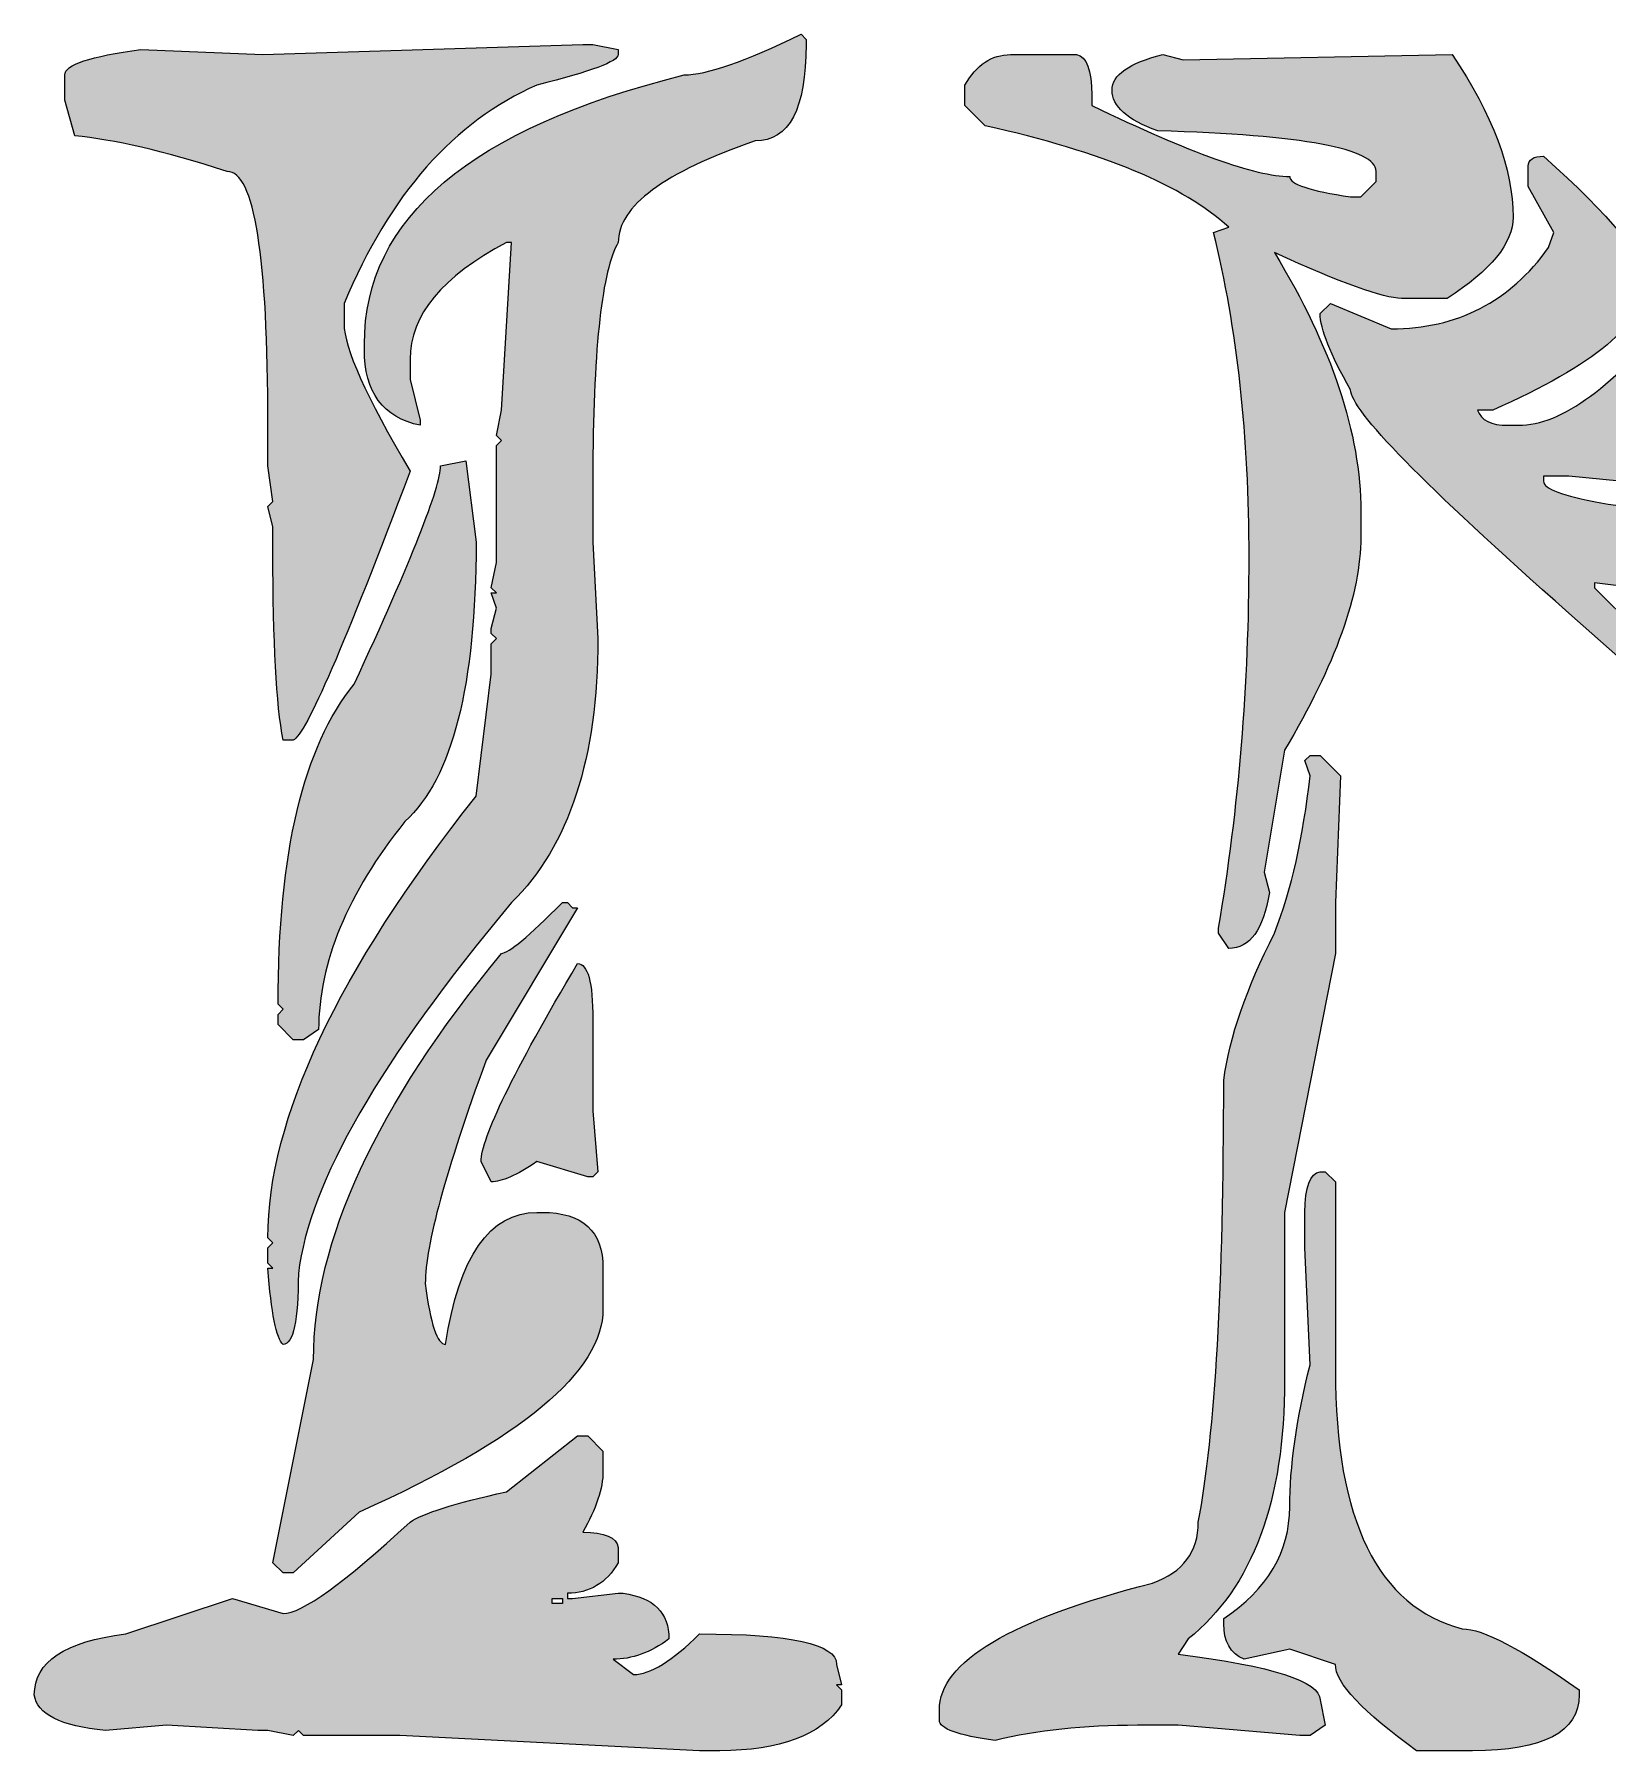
# Model space of a CAD drawing. Header units: inches. Extents: x 20 to 242, y -160 to -20.
# Drawn here: x 86.41 to 95.19, y -30.34 to -20.76 of the extents above; entities that cross this region are included whole.
import ezdxf

# ---------------------------------------------------------------- set-up
doc = ezdxf.new("R2010")
doc.units = ezdxf.units.IN
doc.header["$MEASUREMENT"] = 0
doc.layers.add('Layer 1', color=7, linetype='Continuous')

# ---------------------------------------------------------------- blocks, each defined once
blk = doc.blocks.new('block 3')
at = {"layer": 'Layer 1'}
h = blk.add_hatch(color=7, dxfattribs=at)
h.dxf.hatch_style = 2
edge = h.paths.add_edge_path()
edge.add_spline(control_points=[(88.252, -22.4924), (88.252, -22.4924), (88.252, -22.5206), (88.252, -22.5206), (88.252, -22.7612), (88.3557, -22.903), (88.5635, -22.9454), (88.5635, -22.9454), (88.5635, -22.9171), (88.5635, -22.9171), (88.5635, -22.9171), (88.5068, -22.6904), (88.5068, -22.6904), (88.5068, -22.6904), (88.5068, -22.5773), (88.5068, -22.5773), (88.5068, -22.3318), (88.6861, -22.1148), (89.0449, -21.9258), (89.0449, -21.9258), (89.0732, -21.9258), (89.0732, -21.9258), (89.0732, -21.9258), (89.0167, -22.8605), (89.0167, -22.8605), (89.0167, -22.8605), (88.9883, -23.0021), (88.9883, -23.0021), (88.9883, -23.0021), (89.0167, -23.0303), (89.0167, -23.0303), (89.0167, -23.0303), (88.9883, -23.0587), (88.9883, -23.0587), (88.9883, -23.0587), (88.9883, -23.71), (88.9883, -23.71), (88.9883, -23.71), (88.96, -23.8516), (88.96, -23.8516), (88.96, -23.8516), (88.9883, -23.88), (88.9883, -23.88), (88.9883, -23.88), (88.96, -23.88), (88.96, -23.88), (88.96, -23.88), (88.9883, -23.965), (88.9883, -23.965), (88.9883, -23.965), (88.96, -24.0783), (88.96, -24.0783), (88.96, -24.0783), (88.96, -24.1066), (88.96, -24.1066), (88.96, -24.1066), (88.9883, -24.1348), (88.9883, -24.1348), (88.9883, -24.1348), (88.96, -24.1632), (88.96, -24.1632), (88.96, -24.1632), (88.96, -24.3331), (88.96, -24.3331), (88.96, -24.3331), (88.8751, -25.0128), (88.8751, -25.0128), (88.1008, -25.9946), (87.7139, -26.816), (87.7139, -27.4767), (87.7139, -27.4767), (87.7422, -27.505), (87.7422, -27.505), (87.7422, -27.505), (87.7139, -27.5332), (87.7139, -27.5332), (87.7139, -27.5332), (87.7139, -27.6183), (87.7139, -27.6183), (87.7139, -27.6183), (87.7422, -27.6466), (87.7422, -27.6466), (87.7422, -27.6466), (87.7139, -27.6466), (87.7139, -27.6466), (87.7327, -27.8969), (87.7609, -28.0384), (87.7988, -28.0713), (87.8555, -28.0713), (87.8838, -27.9392), (87.8838, -27.675), (87.9451, -27.1699), (88.3416, -26.4807), (89.0732, -25.6076), (89.3943, -25.2913), (89.5546, -24.8004), (89.5546, -24.1348), (89.5546, -24.1348), (89.5264, -23.5969), (89.5264, -23.5969), (89.5264, -23.5969), (89.5264, -23.1719), (89.5264, -23.1719), (89.531, -22.497), (89.5782, -22.0817), (89.668, -21.9258), (89.668, -21.7231), (89.9229, -21.5341), (90.4326, -21.3594), (90.6214, -21.3594), (90.7158, -21.1801), (90.7158, -20.8213), (90.7158, -20.8213), (90.7158, -20.7931), (90.7158, -20.7931), (90.7158, -20.7931), (90.6875, -20.7648), (90.6875, -20.7648), (90.3759, -20.9159), (90.1589, -20.9913), (90.0361, -20.9913), (88.8467, -21.2886), (88.252, -21.789), (88.252, -22.4924)], knot_values=[0, 0, 0, 0, 1, 1, 1, 2, 2, 2, 3, 3, 3, 4, 4, 4, 5, 5, 5, 6, 6, 6, 7, 7, 7, 8, 8, 8, 9, 9, 9, 10, 10, 10, 11, 11, 11, 12, 12, 12, 13, 13, 13, 14, 14, 14, 15, 15, 15, 16, 16, 16, 17, 17, 17, 18, 18, 18, 19, 19, 19, 20, 20, 20, 21, 21, 21, 22, 22, 22, 23, 23, 23, 24, 24, 24, 25, 25, 25, 26, 26, 26, 27, 27, 27, 28, 28, 28, 29, 29, 29, 30, 30, 30, 31, 31, 31, 32, 32, 32, 33, 33, 33, 34, 34, 34, 35, 35, 35, 36, 36, 36, 37, 37, 37, 38, 38, 38, 39, 39, 39, 40, 40, 40, 41, 41, 41, 41], degree=3, periodic=1)
h = blk.add_hatch(color=7, dxfattribs=at)
h.dxf.hatch_style = 2
edge = h.paths.add_edge_path()
edge.add_spline(control_points=[(87.4874, -21.5294), (87.6383, -21.5294), (87.7139, -22.0014), (87.7139, -22.9454), (87.7139, -22.9454), (87.7139, -23.1719), (87.7139, -23.1719), (87.7139, -23.1719), (87.7422, -23.3702), (87.7422, -23.3702), (87.7422, -23.3702), (87.7139, -23.3986), (87.7139, -23.3986), (87.7139, -23.3986), (87.7422, -23.5118), (87.7422, -23.5118), (87.7422, -23.5118), (87.7422, -23.6534), (87.7422, -23.6534), (87.7422, -24.1538), (87.7609, -24.5031), (87.7988, -24.7014), (87.7988, -24.7014), (87.8555, -24.7014), (87.8555, -24.7014), (87.9263, -24.6683), (88.1433, -24.1679), (88.5068, -23.2003), (88.2613, -22.785), (88.1387, -22.5111), (88.1387, -22.379), (88.1387, -22.379), (88.1387, -22.2657), (88.1387, -22.2657), (88.3936, -21.6569), (88.7523, -21.2509), (89.2149, -21.048), (89.5169, -20.9725), (89.668, -20.9159), (89.668, -20.878), (89.668, -20.878), (89.668, -20.8497), (89.668, -20.8497), (89.668, -20.8497), (89.5264, -20.8213), (89.5264, -20.8213), (89.5264, -20.8213), (89.4697, -20.8213), (89.4697, -20.8213), (89.4697, -20.8213), (87.6855, -20.878), (87.6855, -20.878), (87.6855, -20.878), (87.0059, -20.8497), (87.0059, -20.8497), (86.7228, -20.8875), (86.581, -20.9347), (86.581, -20.9913), (86.581, -20.9913), (86.581, -21.1329), (86.581, -21.1329), (86.581, -21.1329), (86.6377, -21.3312), (86.6377, -21.3312), (86.8501, -21.3501), (87.1332, -21.4161), (87.4874, -21.5294)], knot_values=[0, 0, 0, 0, 1, 1, 1, 2, 2, 2, 3, 3, 3, 4, 4, 4, 5, 5, 5, 6, 6, 6, 7, 7, 7, 8, 8, 8, 9, 9, 9, 10, 10, 10, 11, 11, 11, 12, 12, 12, 13, 13, 13, 14, 14, 14, 15, 15, 15, 16, 16, 16, 17, 17, 17, 18, 18, 18, 19, 19, 19, 20, 20, 20, 21, 21, 21, 22, 22, 22, 22], degree=3, periodic=1)
h = blk.add_hatch(color=7, dxfattribs=at)
h.dxf.hatch_style = 2
edge = h.paths.add_edge_path()
edge.add_spline(control_points=[(93.0735, -21.8409), (93.0735, -21.8409), (92.9885, -21.8693), (92.9885, -21.8693), (93.1206, -22.4026), (93.1868, -23.0069), (93.1868, -23.6818), (93.1868, -24.3897), (93.1301, -25.0789), (93.017, -25.7492), (93.017, -25.7492), (93.017, -25.7774), (93.017, -25.7774), (93.017, -25.7774), (93.0735, -25.8623), (93.0735, -25.8623), (93.1914, -25.8623), (93.2671, -25.7587), (93.3001, -25.5509), (93.3001, -25.5509), (93.2717, -25.4376), (93.2717, -25.4376), (93.2717, -25.4376), (93.3851, -24.7579), (93.3851, -24.7579), (93.6682, -24.2812), (93.8098, -23.8847), (93.8098, -23.5684), (93.8098, -23.5684), (93.8098, -23.4268), (93.8098, -23.4268), (93.8098, -22.9926), (93.6493, -22.5111), (93.3284, -21.9825), (93.7011, -22.1525), (93.9373, -22.2374), (94.0364, -22.2374), (94.0364, -22.2374), (94.2913, -22.2374), (94.2913, -22.2374), (94.5366, -22.0817), (94.6594, -21.9306), (94.6594, -21.7842), (94.6594, -21.5152), (94.5462, -21.2132), (94.3195, -20.878), (94.3195, -20.878), (92.8187, -20.9064), (92.8187, -20.9064), (92.8187, -20.9064), (92.7053, -20.878), (92.7053, -20.878), (92.5165, -20.9252), (92.4222, -20.9913), (92.4222, -21.0762), (92.4222, -21.166), (92.5071, -21.2416), (92.6771, -21.3028), (93.4888, -21.3265), (93.8948, -21.402), (93.8948, -21.5294), (93.8948, -21.5294), (93.8948, -21.5859), (93.8948, -21.5859), (93.8948, -21.5859), (93.8098, -21.671), (93.8098, -21.671), (93.8098, -21.671), (93.7532, -21.671), (93.7532, -21.671), (93.5267, -21.638), (93.4133, -21.6002), (93.4133, -21.5577), (93.2245, -21.5577), (92.8564, -21.4256), (92.3088, -21.1612), (92.3088, -21.1612), (92.3088, -21.1047), (92.3088, -21.1047), (92.3088, -20.9629), (92.2806, -20.8875), (92.2239, -20.878), (92.2239, -20.878), (91.8558, -20.878), (91.8558, -20.878), (91.7519, -20.878), (91.6668, -20.9347), (91.6008, -21.048), (91.6008, -21.048), (91.6008, -21.1612), (91.6008, -21.1612), (91.6008, -21.1612), (91.7142, -21.2745), (91.7142, -21.2745), (92.3701, -21.4209), (92.8233, -21.6097), (93.0735, -21.8409)], knot_values=[0, 0, 0, 0, 1, 1, 1, 2, 2, 2, 3, 3, 3, 4, 4, 4, 5, 5, 5, 6, 6, 6, 7, 7, 7, 8, 8, 8, 9, 9, 9, 10, 10, 10, 11, 11, 11, 12, 12, 12, 13, 13, 13, 14, 14, 14, 15, 15, 15, 16, 16, 16, 17, 17, 17, 18, 18, 18, 19, 19, 19, 20, 20, 20, 21, 21, 21, 22, 22, 22, 23, 23, 23, 24, 24, 24, 25, 25, 25, 26, 26, 26, 27, 27, 27, 28, 28, 28, 29, 29, 29, 30, 30, 30, 31, 31, 31, 32, 32, 32, 32], degree=3, periodic=1)
h = blk.add_hatch(color=7, dxfattribs=at)
h.dxf.hatch_style = 2
edge = h.paths.add_edge_path()
edge.add_spline(control_points=[(95.1126, -23.8516), (95.1126, -23.8516), (95.1126, -23.8234), (95.1126, -23.8234), (95.1126, -23.8234), (95.3391, -23.8516), (95.3391, -23.8516), (96.0707, -24.1727), (96.5616, -24.3331), (96.8117, -24.3331), (96.8117, -24.3331), (96.8401, -24.3331), (96.8401, -24.3331), (97.0572, -24.3331), (97.18, -24.286), (97.2083, -24.1915), (97.2083, -24.1915), (97.2083, -24.0783), (97.2083, -24.0783), (97.2083, -24.0406), (96.9723, -23.8139), (96.5003, -23.3986), (96.5003, -23.3986), (96.4719, -23.3986), (96.4719, -23.3986), (96.4719, -23.3986), (96.1038, -23.4835), (96.1038, -23.4835), (95.2542, -23.4175), (94.8294, -23.3419), (94.8294, -23.257), (94.8294, -23.257), (94.8294, -23.2286), (94.8294, -23.2286), (94.8294, -23.2286), (94.971, -23.2286), (94.971, -23.2286), (94.971, -23.2286), (95.2542, -23.257), (95.2542, -23.257), (95.2542, -23.257), (95.2824, -23.2286), (95.2824, -23.2286), (95.2824, -23.2286), (95.3109, -23.257), (95.3109, -23.257), (95.3109, -23.257), (95.9622, -23.257), (95.9622, -23.257), (96.1699, -23.257), (96.2738, -23.1815), (96.2738, -23.0303), (96.2738, -23.0303), (96.2738, -23.0021), (96.2738, -23.0021), (95.8535, -22.5301), (95.627, -22.2941), (95.5941, -22.2941), (95.5941, -22.2941), (95.5656, -22.2941), (95.5656, -22.2941), (95.2258, -22.7283), (94.9331, -22.9454), (94.6878, -22.9454), (94.6878, -22.9454), (94.6312, -22.9454), (94.6312, -22.9454), (94.5366, -22.9454), (94.4801, -22.9171), (94.4611, -22.8605), (94.4611, -22.8605), (94.5462, -22.8605), (94.5462, -22.8605), (95.1126, -22.6103), (95.3958, -22.3744), (95.3958, -22.1525), (95.3958, -22.1525), (95.3958, -22.1241), (95.3958, -22.1241), (95.3958, -22.0109), (95.207, -21.7842), (94.8294, -21.4444), (94.7727, -21.4444), (94.7443, -21.4633), (94.7443, -21.501), (94.7443, -21.501), (94.7443, -21.6144), (94.7443, -21.6144), (94.7443, -21.6144), (94.8861, -21.8693), (94.8861, -21.8693), (94.8861, -21.8693), (94.8577, -21.9542), (94.8577, -21.9542), (94.6405, -22.2564), (94.348, -22.4073), (93.9797, -22.4073), (93.9797, -22.4073), (93.64, -22.2657), (93.64, -22.2657), (93.64, -22.2657), (93.5833, -22.3223), (93.5833, -22.3223), (93.5833, -22.4073), (93.64, -22.5489), (93.7532, -22.7471), (93.7532, -22.8605), (94.159, -23.2758), (94.971, -23.9932), (94.971, -23.9932), (95.4525, -24.418), (95.4525, -24.418), (95.4525, -24.418), (96.302, -25.3244), (96.302, -25.3244), (96.302, -25.3244), (96.3869, -25.296), (96.3869, -25.296), (96.3869, -25.296), (96.3869, -25.2393), (96.3869, -25.2393), (96.3869, -25.1544), (95.9622, -24.6919), (95.1126, -23.8516)], knot_values=[0, 0, 0, 0, 1, 1, 1, 2, 2, 2, 3, 3, 3, 4, 4, 4, 5, 5, 5, 6, 6, 6, 7, 7, 7, 8, 8, 8, 9, 9, 9, 10, 10, 10, 11, 11, 11, 12, 12, 12, 13, 13, 13, 14, 14, 14, 15, 15, 15, 16, 16, 16, 17, 17, 17, 18, 18, 18, 19, 19, 19, 20, 20, 20, 21, 21, 21, 22, 22, 22, 23, 23, 23, 24, 24, 24, 25, 25, 25, 26, 26, 26, 27, 27, 27, 28, 28, 28, 29, 29, 29, 30, 30, 30, 31, 31, 31, 32, 32, 32, 33, 33, 33, 34, 34, 34, 35, 35, 35, 36, 36, 36, 37, 37, 37, 38, 38, 38, 39, 39, 39, 40, 40, 40, 41, 41, 41, 41], degree=3, periodic=1)
h = blk.add_hatch(color=7, dxfattribs=at)
h.dxf.hatch_style = 2
edge = h.paths.add_edge_path()
edge.add_spline(control_points=[(87.7706, -26.2871), (87.7706, -26.2871), (87.8555, -26.3722), (87.8555, -26.3722), (87.8555, -26.3722), (87.9122, -26.3722), (87.9122, -26.3722), (87.9122, -26.3722), (87.9971, -26.3156), (87.9971, -26.3156), (87.9971, -25.9428), (88.1575, -25.5556), (88.4786, -25.1544), (88.7428, -24.9137), (88.8751, -24.3946), (88.8751, -23.5969), (88.8751, -23.5969), (88.8184, -23.1436), (88.8184, -23.1436), (88.8184, -23.1436), (88.6768, -23.1719), (88.6768, -23.1719), (88.6768, -23.2901), (88.5163, -23.6959), (88.1954, -24.3897), (87.9122, -24.7344), (87.7706, -25.329), (87.7706, -26.174), (87.7706, -26.174), (87.7988, -26.2022), (87.7988, -26.2022), (87.7988, -26.2022), (87.7706, -26.2306), (87.7706, -26.2306), (87.7706, -26.2306), (87.7706, -26.2871), (87.7706, -26.2871)], knot_values=[0, 0, 0, 0, 1, 1, 1, 2, 2, 2, 3, 3, 3, 4, 4, 4, 5, 5, 5, 6, 6, 6, 7, 7, 7, 8, 8, 8, 9, 9, 9, 10, 10, 10, 11, 11, 11, 12, 12, 12, 12], degree=3, periodic=1)
h = blk.add_hatch(color=7, dxfattribs=at)
h.dxf.hatch_style = 2
edge = h.paths.add_edge_path()
edge.add_spline(control_points=[(92.7903, -29.7989), (92.7903, -29.7989), (92.8469, -29.714), (92.8469, -29.714), (93.2056, -29.4261), (93.3851, -28.9447), (93.3851, -28.2696), (93.3851, -28.2696), (93.3851, -27.3351), (93.3851, -27.3351), (93.3851, -27.3351), (93.6682, -25.8908), (93.6682, -25.8908), (93.6682, -25.8908), (93.6682, -25.6076), (93.6682, -25.6076), (93.6682, -25.6076), (93.6965, -24.8994), (93.6965, -24.8994), (93.6965, -24.8994), (93.5833, -24.7863), (93.5833, -24.7863), (93.5833, -24.7863), (93.5267, -24.7863), (93.5267, -24.7863), (93.5267, -24.7863), (93.4982, -24.8145), (93.4982, -24.8145), (93.4982, -24.8145), (93.5267, -24.8994), (93.5267, -24.8994), (93.4888, -25.2441), (93.4228, -25.5368), (93.3284, -25.7774), (93.1727, -26.0844), (93.0781, -26.3579), (93.0452, -26.5987), (93.0452, -27.7458), (92.998, -28.5669), (92.9036, -29.0627), (92.9036, -29.2279), (92.8187, -29.3412), (92.6487, -29.4024), (91.8558, -29.6054), (91.4592, -29.8414), (91.4592, -30.1105), (91.4592, -30.1105), (91.4592, -30.1672), (91.4592, -30.1672), (91.4592, -30.2144), (91.5629, -30.2521), (91.7709, -30.2803), (92.002, -30.2237), (92.2664, -30.1954), (92.5637, -30.1954), (92.5637, -30.1954), (92.7903, -30.1954), (92.7903, -30.1954), (92.7903, -30.1954), (93.47, -30.2521), (93.47, -30.2521), (93.47, -30.2521), (93.5267, -30.2521), (93.5267, -30.2521), (93.5267, -30.2521), (93.6116, -30.1954), (93.6116, -30.1954), (93.6116, -30.1954), (93.5833, -30.0538), (93.5833, -30.0538), (93.5833, -29.95), (93.3189, -29.865), (92.7903, -29.7989)], knot_values=[0, 0, 0, 0, 1, 1, 1, 2, 2, 2, 3, 3, 3, 4, 4, 4, 5, 5, 5, 6, 6, 6, 7, 7, 7, 8, 8, 8, 9, 9, 9, 10, 10, 10, 11, 11, 11, 12, 12, 12, 13, 13, 13, 14, 14, 14, 15, 15, 15, 16, 16, 16, 17, 17, 17, 18, 18, 18, 19, 19, 19, 20, 20, 20, 21, 21, 21, 22, 22, 22, 23, 23, 23, 24, 24, 24, 24], degree=3, periodic=1)
h = blk.add_hatch(color=7, dxfattribs=at)
h.dxf.hatch_style = 2
edge = h.paths.add_edge_path()
edge.add_spline(control_points=[(89.3848, -25.6076), (89.3848, -25.6076), (89.3565, -25.6076), (89.3565, -25.6076), (89.1676, -25.7964), (89.0544, -25.8908), (89.0167, -25.8908), (88.318, -26.7403), (87.9688, -27.4955), (87.9688, -28.1563), (87.9688, -28.1563), (87.7422, -29.2892), (87.7422, -29.2892), (87.7422, -29.2892), (87.7988, -29.3459), (87.7988, -29.3459), (87.7988, -29.3459), (87.8555, -29.3459), (87.8555, -29.3459), (87.8555, -29.3459), (88.2236, -29.006), (88.2236, -29.006), (89.1298, -28.6), (89.583, -28.2226), (89.583, -27.8731), (89.583, -27.8731), (89.583, -27.6466), (89.583, -27.6466), (89.583, -27.439), (89.4697, -27.3351), (89.2432, -27.3351), (89.2432, -27.3351), (89.2149, -27.3351), (89.2149, -27.3351), (88.9505, -27.3351), (88.7805, -27.5806), (88.7051, -28.0713), (88.6579, -28.0713), (88.6201, -27.9582), (88.5919, -27.7315), (88.5919, -27.5191), (88.7051, -27.1038), (88.9316, -26.4854), (88.9316, -26.4854), (89.4415, -25.6358), (89.4415, -25.6358), (89.4415, -25.6358), (89.413, -25.6358), (89.413, -25.6358), (89.413, -25.6358), (89.3848, -25.6076), (89.3848, -25.6076)], knot_values=[0, 0, 0, 0, 1, 1, 1, 2, 2, 2, 3, 3, 3, 4, 4, 4, 5, 5, 5, 6, 6, 6, 7, 7, 7, 8, 8, 8, 9, 9, 9, 10, 10, 10, 11, 11, 11, 12, 12, 12, 13, 13, 13, 14, 14, 14, 15, 15, 15, 16, 16, 16, 17, 17, 17, 17], degree=3, periodic=1)
h = blk.add_hatch(color=7, dxfattribs=at)
h.dxf.hatch_style = 2
edge = h.paths.add_edge_path()
edge.add_spline(control_points=[(89.4415, -25.9474), (89.0826, -26.5515), (88.9033, -26.9198), (88.9033, -27.0519), (88.9033, -27.0519), (88.96, -27.1651), (88.96, -27.1651), (89.0167, -27.1651), (89.1016, -27.1274), (89.2149, -27.0519), (89.2149, -27.0519), (89.4981, -27.1369), (89.4981, -27.1369), (89.4981, -27.1369), (89.5264, -27.1369), (89.5264, -27.1369), (89.5264, -27.1369), (89.5546, -27.1084), (89.5546, -27.1084), (89.5546, -27.1084), (89.5264, -26.7686), (89.5264, -26.7686), (89.5264, -26.7686), (89.5264, -26.2589), (89.5264, -26.2589), (89.5264, -26.0513), (89.4981, -25.9474), (89.4415, -25.9474)], knot_values=[0, 0, 0, 0, 1, 1, 1, 2, 2, 2, 3, 3, 3, 4, 4, 4, 5, 5, 5, 6, 6, 6, 7, 7, 7, 8, 8, 8, 9, 9, 9, 9], degree=3, periodic=1)
h = blk.add_hatch(color=7, dxfattribs=at)
h.dxf.hatch_style = 2
edge = h.paths.add_edge_path()
edge.add_spline(control_points=[(93.6682, -28.2129), (93.6682, -28.2129), (93.6682, -27.1651), (93.6682, -27.1651), (93.6682, -27.1651), (93.6116, -27.1084), (93.6116, -27.1084), (93.6116, -27.1084), (93.5833, -27.1084), (93.5833, -27.1084), (93.5267, -27.1181), (93.4982, -27.1935), (93.4982, -27.3351), (93.4982, -27.3351), (93.4982, -27.5332), (93.4982, -27.5332), (93.4982, -27.5332), (93.5267, -28.1847), (93.5267, -28.1847), (93.451, -28.4915), (93.4133, -28.7559), (93.4133, -28.9776), (93.4133, -29.2279), (93.2905, -29.4356), (93.0452, -29.6006), (93.0452, -29.6006), (93.0452, -29.629), (93.0452, -29.629), (93.0452, -29.7281), (93.0829, -29.7942), (93.1585, -29.8273), (93.1585, -29.8273), (93.4133, -29.7706), (93.4133, -29.7706), (93.4133, -29.7706), (93.6682, -29.8556), (93.6682, -29.8556), (93.6682, -29.9594), (93.8193, -30.12), (94.1213, -30.337), (94.1213, -30.337), (94.4329, -30.337), (94.4329, -30.337), (94.8294, -30.337), (95.0277, -30.2333), (95.0277, -30.0254), (95.0277, -30.0254), (95.0277, -29.9972), (95.0277, -29.9972), (94.7066, -29.7706), (94.4896, -29.6573), (94.3762, -29.6573), (93.9042, -29.5347), (93.6682, -29.0532), (93.6682, -28.2129)], knot_values=[0, 0, 0, 0, 1, 1, 1, 2, 2, 2, 3, 3, 3, 4, 4, 4, 5, 5, 5, 6, 6, 6, 7, 7, 7, 8, 8, 8, 9, 9, 9, 10, 10, 10, 11, 11, 11, 12, 12, 12, 13, 13, 13, 14, 14, 14, 15, 15, 15, 16, 16, 16, 17, 17, 17, 18, 18, 18, 18], degree=3, periodic=1)
h = blk.add_hatch(color=7, dxfattribs=at)
h.dxf.hatch_style = 2
edge = h.paths.add_edge_path()
edge.add_spline(control_points=[(90.8858, -29.8556), (90.8858, -29.7422), (90.6309, -29.6857), (90.1212, -29.6857), (89.9699, -29.8368), (89.8473, -29.9122), (89.7529, -29.9122), (89.7529, -29.9122), (89.6397, -29.8273), (89.6397, -29.8273), (89.7434, -29.8273), (89.8473, -29.7896), (89.9512, -29.714), (89.9512, -29.5677), (89.8662, -29.4828), (89.6962, -29.459), (89.6962, -29.459), (89.668, -29.459), (89.668, -29.459), (89.668, -29.459), (89.413, -29.4875), (89.413, -29.4875), (89.413, -29.4875), (89.3848, -29.4875), (89.3848, -29.4875), (89.3848, -29.4875), (89.3848, -29.459), (89.3848, -29.459), (89.5074, -29.459), (89.6018, -29.4024), (89.668, -29.2892), (89.668, -29.2892), (89.668, -29.2043), (89.668, -29.2043), (89.6585, -29.1476), (89.5924, -29.1192), (89.4697, -29.1192), (89.5452, -28.9872), (89.583, -28.8739), (89.583, -28.7793), (89.583, -28.7793), (89.583, -28.6661), (89.583, -28.6661), (89.583, -28.6661), (89.4981, -28.5812), (89.4981, -28.5812), (89.4981, -28.5812), (89.4415, -28.5812), (89.4415, -28.5812), (89.4415, -28.5812), (89.0449, -28.8927), (89.0449, -28.8927), (88.7523, -28.9588), (88.5729, -29.0155), (88.5068, -29.0627), (88.1387, -29.4024), (87.9025, -29.5724), (87.7988, -29.5724), (87.7988, -29.5724), (87.5156, -29.4875), (87.5156, -29.4875), (87.5156, -29.4875), (86.9208, -29.6857), (86.9208, -29.6857), (86.581, -29.7281), (86.4111, -29.8414), (86.4111, -30.0254), (86.4253, -30.1341), (86.5574, -30.2002), (86.8077, -30.2237), (86.8077, -30.2237), (87.1475, -30.1954), (87.1475, -30.1954), (87.1475, -30.1954), (87.6572, -30.2237), (87.6572, -30.2237), (87.6572, -30.2237), (87.7139, -30.2237), (87.7139, -30.2237), (87.7139, -30.2237), (87.8555, -30.2521), (87.8555, -30.2521), (87.8555, -30.2521), (87.8838, -30.2237), (87.8838, -30.2237), (87.8838, -30.2237), (87.9122, -30.2521), (87.9122, -30.2521), (87.9122, -30.2521), (88.4501, -30.2521), (88.4501, -30.2521), (88.4501, -30.2521), (90.1212, -30.337), (90.1212, -30.337), (90.1212, -30.337), (90.2343, -30.337), (90.2343, -30.337), (90.5696, -30.337), (90.7961, -30.2521), (90.9141, -30.0821), (90.9141, -30.0821), (90.9141, -29.9972), (90.9141, -29.9972), (90.9141, -29.9972), (90.8858, -29.9689), (90.8858, -29.9689), (90.8858, -29.9689), (90.9141, -29.9689), (90.9141, -29.9689), (90.9141, -29.9689), (90.8858, -29.8556), (90.8858, -29.8556)], knot_values=[0, 0, 0, 0, 1, 1, 1, 2, 2, 2, 3, 3, 3, 4, 4, 4, 5, 5, 5, 6, 6, 6, 7, 7, 7, 8, 8, 8, 9, 9, 9, 10, 10, 10, 11, 11, 11, 12, 12, 12, 13, 13, 13, 14, 14, 14, 15, 15, 15, 16, 16, 16, 17, 17, 17, 18, 18, 18, 19, 19, 19, 20, 20, 20, 21, 21, 21, 22, 22, 22, 23, 23, 23, 24, 24, 24, 25, 25, 25, 26, 26, 26, 27, 27, 27, 28, 28, 28, 29, 29, 29, 30, 30, 30, 31, 31, 31, 32, 32, 32, 33, 33, 33, 34, 34, 34, 35, 35, 35, 36, 36, 36, 37, 37, 37, 37], degree=3, periodic=1)
h.paths.add_polyline_path([(89.3565, -29.5157), (89.2999, -29.5157), (89.2999, -29.4875), (89.3565, -29.4875)])
at = {"layer": 'Layer 1', "lineweight": 0}
blk.add_lwpolyline([(89.3565, -29.5157), (89.2999, -29.5157), (89.2999, -29.4875), (89.3565, -29.4875), (89.3565, -29.5157)], dxfattribs=at)
for points, knots in [([(88.252, -22.4924), (88.252, -22.4924), (88.252, -22.5206), (88.252, -22.5206), (88.252, -22.7612), (88.3557, -22.903), (88.5635, -22.9454), (88.5635, -22.9454), (88.5635, -22.9171), (88.5635, -22.9171), (88.5635, -22.9171), (88.5068, -22.6904), (88.5068, -22.6904), (88.5068, -22.6904), (88.5068, -22.5773), (88.5068, -22.5773), (88.5068, -22.3318), (88.6861, -22.1148), (89.0449, -21.9258), (89.0449, -21.9258), (89.0732, -21.9258), (89.0732, -21.9258), (89.0732, -21.9258), (89.0167, -22.8605), (89.0167, -22.8605), (89.0167, -22.8605), (88.9883, -23.0021), (88.9883, -23.0021), (88.9883, -23.0021), (89.0167, -23.0303), (89.0167, -23.0303), (89.0167, -23.0303), (88.9883, -23.0587), (88.9883, -23.0587), (88.9883, -23.0587), (88.9883, -23.71), (88.9883, -23.71), (88.9883, -23.71), (88.96, -23.8516), (88.96, -23.8516), (88.96, -23.8516), (88.9883, -23.88), (88.9883, -23.88), (88.9883, -23.88), (88.96, -23.88), (88.96, -23.88), (88.96, -23.88), (88.9883, -23.965), (88.9883, -23.965), (88.9883, -23.965), (88.96, -24.0783), (88.96, -24.0783), (88.96, -24.0783), (88.96, -24.1066), (88.96, -24.1066), (88.96, -24.1066), (88.9883, -24.1348), (88.9883, -24.1348), (88.9883, -24.1348), (88.96, -24.1632), (88.96, -24.1632), (88.96, -24.1632), (88.96, -24.3331), (88.96, -24.3331), (88.96, -24.3331), (88.8751, -25.0128), (88.8751, -25.0128), (88.1008, -25.9946), (87.7139, -26.816), (87.7139, -27.4767), (87.7139, -27.4767), (87.7422, -27.505), (87.7422, -27.505), (87.7422, -27.505), (87.7139, -27.5332), (87.7139, -27.5332), (87.7139, -27.5332), (87.7139, -27.6183), (87.7139, -27.6183), (87.7139, -27.6183), (87.7422, -27.6466), (87.7422, -27.6466), (87.7422, -27.6466), (87.7139, -27.6466), (87.7139, -27.6466), (87.7327, -27.8969), (87.7609, -28.0384), (87.7988, -28.0713), (87.8555, -28.0713), (87.8838, -27.9392), (87.8838, -27.675), (87.9451, -27.1699), (88.3416, -26.4807), (89.0732, -25.6076), (89.3943, -25.2913), (89.5546, -24.8004), (89.5546, -24.1348), (89.5546, -24.1348), (89.5264, -23.5969), (89.5264, -23.5969), (89.5264, -23.5969), (89.5264, -23.1719), (89.5264, -23.1719), (89.531, -22.497), (89.5782, -22.0817), (89.668, -21.9258), (89.668, -21.7231), (89.9229, -21.5341), (90.4326, -21.3594), (90.6214, -21.3594), (90.7158, -21.1801), (90.7158, -20.8213), (90.7158, -20.8213), (90.7158, -20.7931), (90.7158, -20.7931), (90.7158, -20.7931), (90.6875, -20.7648), (90.6875, -20.7648), (90.3759, -20.9159), (90.1589, -20.9913), (90.0361, -20.9913), (88.8467, -21.2886), (88.252, -21.789), (88.252, -22.4924)], [0, 0, 0, 0, 1, 1, 1, 2, 2, 2, 3, 3, 3, 4, 4, 4, 5, 5, 5, 6, 6, 6, 7, 7, 7, 8, 8, 8, 9, 9, 9, 10, 10, 10, 11, 11, 11, 12, 12, 12, 13, 13, 13, 14, 14, 14, 15, 15, 15, 16, 16, 16, 17, 17, 17, 18, 18, 18, 19, 19, 19, 20, 20, 20, 21, 21, 21, 22, 22, 22, 23, 23, 23, 24, 24, 24, 25, 25, 25, 26, 26, 26, 27, 27, 27, 28, 28, 28, 29, 29, 29, 30, 30, 30, 31, 31, 31, 32, 32, 32, 33, 33, 33, 34, 34, 34, 35, 35, 35, 36, 36, 36, 37, 37, 37, 38, 38, 38, 39, 39, 39, 40, 40, 40, 41, 41, 41, 41]), ([(87.4874, -21.5294), (87.6383, -21.5294), (87.7139, -22.0014), (87.7139, -22.9454), (87.7139, -22.9454), (87.7139, -23.1719), (87.7139, -23.1719), (87.7139, -23.1719), (87.7422, -23.3702), (87.7422, -23.3702), (87.7422, -23.3702), (87.7139, -23.3986), (87.7139, -23.3986), (87.7139, -23.3986), (87.7422, -23.5118), (87.7422, -23.5118), (87.7422, -23.5118), (87.7422, -23.6534), (87.7422, -23.6534), (87.7422, -24.1538), (87.7609, -24.5031), (87.7988, -24.7014), (87.7988, -24.7014), (87.8555, -24.7014), (87.8555, -24.7014), (87.9263, -24.6683), (88.1433, -24.1679), (88.5068, -23.2003), (88.2613, -22.785), (88.1387, -22.5111), (88.1387, -22.379), (88.1387, -22.379), (88.1387, -22.2657), (88.1387, -22.2657), (88.3936, -21.6569), (88.7523, -21.2509), (89.2149, -21.048), (89.5169, -20.9725), (89.668, -20.9159), (89.668, -20.878), (89.668, -20.878), (89.668, -20.8497), (89.668, -20.8497), (89.668, -20.8497), (89.5264, -20.8213), (89.5264, -20.8213), (89.5264, -20.8213), (89.4697, -20.8213), (89.4697, -20.8213), (89.4697, -20.8213), (87.6855, -20.878), (87.6855, -20.878), (87.6855, -20.878), (87.0059, -20.8497), (87.0059, -20.8497), (86.7228, -20.8875), (86.581, -20.9347), (86.581, -20.9913), (86.581, -20.9913), (86.581, -21.1329), (86.581, -21.1329), (86.581, -21.1329), (86.6377, -21.3312), (86.6377, -21.3312), (86.8501, -21.3501), (87.1332, -21.4161), (87.4874, -21.5294)], [0, 0, 0, 0, 1, 1, 1, 2, 2, 2, 3, 3, 3, 4, 4, 4, 5, 5, 5, 6, 6, 6, 7, 7, 7, 8, 8, 8, 9, 9, 9, 10, 10, 10, 11, 11, 11, 12, 12, 12, 13, 13, 13, 14, 14, 14, 15, 15, 15, 16, 16, 16, 17, 17, 17, 18, 18, 18, 19, 19, 19, 20, 20, 20, 21, 21, 21, 22, 22, 22, 22]), ([(93.0735, -21.8409), (93.0735, -21.8409), (92.9885, -21.8693), (92.9885, -21.8693), (93.1206, -22.4026), (93.1868, -23.0069), (93.1868, -23.6818), (93.1868, -24.3897), (93.1301, -25.0789), (93.017, -25.7492), (93.017, -25.7492), (93.017, -25.7774), (93.017, -25.7774), (93.017, -25.7774), (93.0735, -25.8623), (93.0735, -25.8623), (93.1914, -25.8623), (93.2671, -25.7587), (93.3001, -25.5509), (93.3001, -25.5509), (93.2717, -25.4376), (93.2717, -25.4376), (93.2717, -25.4376), (93.3851, -24.7579), (93.3851, -24.7579), (93.6682, -24.2812), (93.8098, -23.8847), (93.8098, -23.5684), (93.8098, -23.5684), (93.8098, -23.4268), (93.8098, -23.4268), (93.8098, -22.9926), (93.6493, -22.5111), (93.3284, -21.9825), (93.7011, -22.1525), (93.9373, -22.2374), (94.0364, -22.2374), (94.0364, -22.2374), (94.2913, -22.2374), (94.2913, -22.2374), (94.5366, -22.0817), (94.6594, -21.9306), (94.6594, -21.7842), (94.6594, -21.5152), (94.5462, -21.2132), (94.3195, -20.878), (94.3195, -20.878), (92.8187, -20.9064), (92.8187, -20.9064), (92.8187, -20.9064), (92.7053, -20.878), (92.7053, -20.878), (92.5165, -20.9252), (92.4222, -20.9913), (92.4222, -21.0762), (92.4222, -21.166), (92.5071, -21.2416), (92.6771, -21.3028), (93.4888, -21.3265), (93.8948, -21.402), (93.8948, -21.5294), (93.8948, -21.5294), (93.8948, -21.5859), (93.8948, -21.5859), (93.8948, -21.5859), (93.8098, -21.671), (93.8098, -21.671), (93.8098, -21.671), (93.7532, -21.671), (93.7532, -21.671), (93.5267, -21.638), (93.4133, -21.6002), (93.4133, -21.5577), (93.2245, -21.5577), (92.8564, -21.4256), (92.3088, -21.1612), (92.3088, -21.1612), (92.3088, -21.1047), (92.3088, -21.1047), (92.3088, -20.9629), (92.2806, -20.8875), (92.2239, -20.878), (92.2239, -20.878), (91.8558, -20.878), (91.8558, -20.878), (91.7519, -20.878), (91.6668, -20.9347), (91.6008, -21.048), (91.6008, -21.048), (91.6008, -21.1612), (91.6008, -21.1612), (91.6008, -21.1612), (91.7142, -21.2745), (91.7142, -21.2745), (92.3701, -21.4209), (92.8233, -21.6097), (93.0735, -21.8409)], [0, 0, 0, 0, 1, 1, 1, 2, 2, 2, 3, 3, 3, 4, 4, 4, 5, 5, 5, 6, 6, 6, 7, 7, 7, 8, 8, 8, 9, 9, 9, 10, 10, 10, 11, 11, 11, 12, 12, 12, 13, 13, 13, 14, 14, 14, 15, 15, 15, 16, 16, 16, 17, 17, 17, 18, 18, 18, 19, 19, 19, 20, 20, 20, 21, 21, 21, 22, 22, 22, 23, 23, 23, 24, 24, 24, 25, 25, 25, 26, 26, 26, 27, 27, 27, 28, 28, 28, 29, 29, 29, 30, 30, 30, 31, 31, 31, 32, 32, 32, 32]), ([(95.1126, -23.8516), (95.1126, -23.8516), (95.1126, -23.8234), (95.1126, -23.8234), (95.1126, -23.8234), (95.3391, -23.8516), (95.3391, -23.8516), (96.0707, -24.1727), (96.5616, -24.3331), (96.8117, -24.3331), (96.8117, -24.3331), (96.8401, -24.3331), (96.8401, -24.3331), (97.0572, -24.3331), (97.18, -24.286), (97.2083, -24.1915), (97.2083, -24.1915), (97.2083, -24.0783), (97.2083, -24.0783), (97.2083, -24.0406), (96.9723, -23.8139), (96.5003, -23.3986), (96.5003, -23.3986), (96.4719, -23.3986), (96.4719, -23.3986), (96.4719, -23.3986), (96.1038, -23.4835), (96.1038, -23.4835), (95.2542, -23.4175), (94.8294, -23.3419), (94.8294, -23.257), (94.8294, -23.257), (94.8294, -23.2286), (94.8294, -23.2286), (94.8294, -23.2286), (94.971, -23.2286), (94.971, -23.2286), (94.971, -23.2286), (95.2542, -23.257), (95.2542, -23.257), (95.2542, -23.257), (95.2824, -23.2286), (95.2824, -23.2286), (95.2824, -23.2286), (95.3109, -23.257), (95.3109, -23.257), (95.3109, -23.257), (95.9622, -23.257), (95.9622, -23.257), (96.1699, -23.257), (96.2738, -23.1815), (96.2738, -23.0303), (96.2738, -23.0303), (96.2738, -23.0021), (96.2738, -23.0021), (95.8535, -22.5301), (95.627, -22.2941), (95.5941, -22.2941), (95.5941, -22.2941), (95.5656, -22.2941), (95.5656, -22.2941), (95.2258, -22.7283), (94.9331, -22.9454), (94.6878, -22.9454), (94.6878, -22.9454), (94.6312, -22.9454), (94.6312, -22.9454), (94.5366, -22.9454), (94.4801, -22.9171), (94.4611, -22.8605), (94.4611, -22.8605), (94.5462, -22.8605), (94.5462, -22.8605), (95.1126, -22.6103), (95.3958, -22.3744), (95.3958, -22.1525), (95.3958, -22.1525), (95.3958, -22.1241), (95.3958, -22.1241), (95.3958, -22.0109), (95.207, -21.7842), (94.8294, -21.4444), (94.7727, -21.4444), (94.7443, -21.4633), (94.7443, -21.501), (94.7443, -21.501), (94.7443, -21.6144), (94.7443, -21.6144), (94.7443, -21.6144), (94.8861, -21.8693), (94.8861, -21.8693), (94.8861, -21.8693), (94.8577, -21.9542), (94.8577, -21.9542), (94.6405, -22.2564), (94.348, -22.4073), (93.9797, -22.4073), (93.9797, -22.4073), (93.64, -22.2657), (93.64, -22.2657), (93.64, -22.2657), (93.5833, -22.3223), (93.5833, -22.3223), (93.5833, -22.4073), (93.64, -22.5489), (93.7532, -22.7471), (93.7532, -22.8605), (94.159, -23.2758), (94.971, -23.9932), (94.971, -23.9932), (95.4525, -24.418), (95.4525, -24.418), (95.4525, -24.418), (96.302, -25.3244), (96.302, -25.3244), (96.302, -25.3244), (96.3869, -25.296), (96.3869, -25.296), (96.3869, -25.296), (96.3869, -25.2393), (96.3869, -25.2393), (96.3869, -25.1544), (95.9622, -24.6919), (95.1126, -23.8516)], [0, 0, 0, 0, 1, 1, 1, 2, 2, 2, 3, 3, 3, 4, 4, 4, 5, 5, 5, 6, 6, 6, 7, 7, 7, 8, 8, 8, 9, 9, 9, 10, 10, 10, 11, 11, 11, 12, 12, 12, 13, 13, 13, 14, 14, 14, 15, 15, 15, 16, 16, 16, 17, 17, 17, 18, 18, 18, 19, 19, 19, 20, 20, 20, 21, 21, 21, 22, 22, 22, 23, 23, 23, 24, 24, 24, 25, 25, 25, 26, 26, 26, 27, 27, 27, 28, 28, 28, 29, 29, 29, 30, 30, 30, 31, 31, 31, 32, 32, 32, 33, 33, 33, 34, 34, 34, 35, 35, 35, 36, 36, 36, 37, 37, 37, 38, 38, 38, 39, 39, 39, 40, 40, 40, 41, 41, 41, 41]), ([(87.7706, -26.2871), (87.7706, -26.2871), (87.8555, -26.3722), (87.8555, -26.3722), (87.8555, -26.3722), (87.9122, -26.3722), (87.9122, -26.3722), (87.9122, -26.3722), (87.9971, -26.3156), (87.9971, -26.3156), (87.9971, -25.9428), (88.1575, -25.5556), (88.4786, -25.1544), (88.7428, -24.9137), (88.8751, -24.3946), (88.8751, -23.5969), (88.8751, -23.5969), (88.8184, -23.1436), (88.8184, -23.1436), (88.8184, -23.1436), (88.6768, -23.1719), (88.6768, -23.1719), (88.6768, -23.2901), (88.5163, -23.6959), (88.1954, -24.3897), (87.9122, -24.7344), (87.7706, -25.329), (87.7706, -26.174), (87.7706, -26.174), (87.7988, -26.2022), (87.7988, -26.2022), (87.7988, -26.2022), (87.7706, -26.2306), (87.7706, -26.2306), (87.7706, -26.2306), (87.7706, -26.2871), (87.7706, -26.2871)], [0, 0, 0, 0, 1, 1, 1, 2, 2, 2, 3, 3, 3, 4, 4, 4, 5, 5, 5, 6, 6, 6, 7, 7, 7, 8, 8, 8, 9, 9, 9, 10, 10, 10, 11, 11, 11, 12, 12, 12, 12]), ([(92.7903, -29.7989), (92.7903, -29.7989), (92.8469, -29.714), (92.8469, -29.714), (93.2056, -29.4261), (93.3851, -28.9447), (93.3851, -28.2696), (93.3851, -28.2696), (93.3851, -27.3351), (93.3851, -27.3351), (93.3851, -27.3351), (93.6682, -25.8908), (93.6682, -25.8908), (93.6682, -25.8908), (93.6682, -25.6076), (93.6682, -25.6076), (93.6682, -25.6076), (93.6965, -24.8994), (93.6965, -24.8994), (93.6965, -24.8994), (93.5833, -24.7863), (93.5833, -24.7863), (93.5833, -24.7863), (93.5267, -24.7863), (93.5267, -24.7863), (93.5267, -24.7863), (93.4982, -24.8145), (93.4982, -24.8145), (93.4982, -24.8145), (93.5267, -24.8994), (93.5267, -24.8994), (93.4888, -25.2441), (93.4228, -25.5368), (93.3284, -25.7774), (93.1727, -26.0844), (93.0781, -26.3579), (93.0452, -26.5987), (93.0452, -27.7458), (92.998, -28.5669), (92.9036, -29.0627), (92.9036, -29.2279), (92.8187, -29.3412), (92.6487, -29.4024), (91.8558, -29.6054), (91.4592, -29.8414), (91.4592, -30.1105), (91.4592, -30.1105), (91.4592, -30.1672), (91.4592, -30.1672), (91.4592, -30.2144), (91.5629, -30.2521), (91.7709, -30.2803), (92.002, -30.2237), (92.2664, -30.1954), (92.5637, -30.1954), (92.5637, -30.1954), (92.7903, -30.1954), (92.7903, -30.1954), (92.7903, -30.1954), (93.47, -30.2521), (93.47, -30.2521), (93.47, -30.2521), (93.5267, -30.2521), (93.5267, -30.2521), (93.5267, -30.2521), (93.6116, -30.1954), (93.6116, -30.1954), (93.6116, -30.1954), (93.5833, -30.0538), (93.5833, -30.0538), (93.5833, -29.95), (93.3189, -29.865), (92.7903, -29.7989)], [0, 0, 0, 0, 1, 1, 1, 2, 2, 2, 3, 3, 3, 4, 4, 4, 5, 5, 5, 6, 6, 6, 7, 7, 7, 8, 8, 8, 9, 9, 9, 10, 10, 10, 11, 11, 11, 12, 12, 12, 13, 13, 13, 14, 14, 14, 15, 15, 15, 16, 16, 16, 17, 17, 17, 18, 18, 18, 19, 19, 19, 20, 20, 20, 21, 21, 21, 22, 22, 22, 23, 23, 23, 24, 24, 24, 24]), ([(89.3848, -25.6076), (89.3848, -25.6076), (89.3565, -25.6076), (89.3565, -25.6076), (89.1676, -25.7964), (89.0544, -25.8908), (89.0167, -25.8908), (88.318, -26.7403), (87.9688, -27.4955), (87.9688, -28.1563), (87.9688, -28.1563), (87.7422, -29.2892), (87.7422, -29.2892), (87.7422, -29.2892), (87.7988, -29.3459), (87.7988, -29.3459), (87.7988, -29.3459), (87.8555, -29.3459), (87.8555, -29.3459), (87.8555, -29.3459), (88.2236, -29.006), (88.2236, -29.006), (89.1298, -28.6), (89.583, -28.2226), (89.583, -27.8731), (89.583, -27.8731), (89.583, -27.6466), (89.583, -27.6466), (89.583, -27.439), (89.4697, -27.3351), (89.2432, -27.3351), (89.2432, -27.3351), (89.2149, -27.3351), (89.2149, -27.3351), (88.9505, -27.3351), (88.7805, -27.5806), (88.7051, -28.0713), (88.6579, -28.0713), (88.6201, -27.9582), (88.5919, -27.7315), (88.5919, -27.5191), (88.7051, -27.1038), (88.9316, -26.4854), (88.9316, -26.4854), (89.4415, -25.6358), (89.4415, -25.6358), (89.4415, -25.6358), (89.413, -25.6358), (89.413, -25.6358), (89.413, -25.6358), (89.3848, -25.6076), (89.3848, -25.6076)], [0, 0, 0, 0, 1, 1, 1, 2, 2, 2, 3, 3, 3, 4, 4, 4, 5, 5, 5, 6, 6, 6, 7, 7, 7, 8, 8, 8, 9, 9, 9, 10, 10, 10, 11, 11, 11, 12, 12, 12, 13, 13, 13, 14, 14, 14, 15, 15, 15, 16, 16, 16, 17, 17, 17, 17]), ([(89.4415, -25.9474), (89.0826, -26.5515), (88.9033, -26.9198), (88.9033, -27.0519), (88.9033, -27.0519), (88.96, -27.1651), (88.96, -27.1651), (89.0167, -27.1651), (89.1016, -27.1274), (89.2149, -27.0519), (89.2149, -27.0519), (89.4981, -27.1369), (89.4981, -27.1369), (89.4981, -27.1369), (89.5264, -27.1369), (89.5264, -27.1369), (89.5264, -27.1369), (89.5546, -27.1084), (89.5546, -27.1084), (89.5546, -27.1084), (89.5264, -26.7686), (89.5264, -26.7686), (89.5264, -26.7686), (89.5264, -26.2589), (89.5264, -26.2589), (89.5264, -26.0513), (89.4981, -25.9474), (89.4415, -25.9474)], [0, 0, 0, 0, 1, 1, 1, 2, 2, 2, 3, 3, 3, 4, 4, 4, 5, 5, 5, 6, 6, 6, 7, 7, 7, 8, 8, 8, 9, 9, 9, 9]), ([(93.6682, -28.2129), (93.6682, -28.2129), (93.6682, -27.1651), (93.6682, -27.1651), (93.6682, -27.1651), (93.6116, -27.1084), (93.6116, -27.1084), (93.6116, -27.1084), (93.5833, -27.1084), (93.5833, -27.1084), (93.5267, -27.1181), (93.4982, -27.1935), (93.4982, -27.3351), (93.4982, -27.3351), (93.4982, -27.5332), (93.4982, -27.5332), (93.4982, -27.5332), (93.5267, -28.1847), (93.5267, -28.1847), (93.451, -28.4915), (93.4133, -28.7559), (93.4133, -28.9776), (93.4133, -29.2279), (93.2905, -29.4356), (93.0452, -29.6006), (93.0452, -29.6006), (93.0452, -29.629), (93.0452, -29.629), (93.0452, -29.7281), (93.0829, -29.7942), (93.1585, -29.8273), (93.1585, -29.8273), (93.4133, -29.7706), (93.4133, -29.7706), (93.4133, -29.7706), (93.6682, -29.8556), (93.6682, -29.8556), (93.6682, -29.9594), (93.8193, -30.12), (94.1213, -30.337), (94.1213, -30.337), (94.4329, -30.337), (94.4329, -30.337), (94.8294, -30.337), (95.0277, -30.2333), (95.0277, -30.0254), (95.0277, -30.0254), (95.0277, -29.9972), (95.0277, -29.9972), (94.7066, -29.7706), (94.4896, -29.6573), (94.3762, -29.6573), (93.9042, -29.5347), (93.6682, -29.0532), (93.6682, -28.2129)], [0, 0, 0, 0, 1, 1, 1, 2, 2, 2, 3, 3, 3, 4, 4, 4, 5, 5, 5, 6, 6, 6, 7, 7, 7, 8, 8, 8, 9, 9, 9, 10, 10, 10, 11, 11, 11, 12, 12, 12, 13, 13, 13, 14, 14, 14, 15, 15, 15, 16, 16, 16, 17, 17, 17, 18, 18, 18, 18]), ([(90.8858, -29.8556), (90.8858, -29.7422), (90.6309, -29.6857), (90.1212, -29.6857), (89.9699, -29.8368), (89.8473, -29.9122), (89.7529, -29.9122), (89.7529, -29.9122), (89.6397, -29.8273), (89.6397, -29.8273), (89.7434, -29.8273), (89.8473, -29.7896), (89.9512, -29.714), (89.9512, -29.5677), (89.8662, -29.4828), (89.6962, -29.459), (89.6962, -29.459), (89.668, -29.459), (89.668, -29.459), (89.668, -29.459), (89.413, -29.4875), (89.413, -29.4875), (89.413, -29.4875), (89.3848, -29.4875), (89.3848, -29.4875), (89.3848, -29.4875), (89.3848, -29.459), (89.3848, -29.459), (89.5074, -29.459), (89.6018, -29.4024), (89.668, -29.2892), (89.668, -29.2892), (89.668, -29.2043), (89.668, -29.2043), (89.6585, -29.1476), (89.5924, -29.1192), (89.4697, -29.1192), (89.5452, -28.9872), (89.583, -28.8739), (89.583, -28.7793), (89.583, -28.7793), (89.583, -28.6661), (89.583, -28.6661), (89.583, -28.6661), (89.4981, -28.5812), (89.4981, -28.5812), (89.4981, -28.5812), (89.4415, -28.5812), (89.4415, -28.5812), (89.4415, -28.5812), (89.0449, -28.8927), (89.0449, -28.8927), (88.7523, -28.9588), (88.5729, -29.0155), (88.5068, -29.0627), (88.1387, -29.4024), (87.9025, -29.5724), (87.7988, -29.5724), (87.7988, -29.5724), (87.5156, -29.4875), (87.5156, -29.4875), (87.5156, -29.4875), (86.9208, -29.6857), (86.9208, -29.6857), (86.581, -29.7281), (86.4111, -29.8414), (86.4111, -30.0254), (86.4253, -30.1341), (86.5574, -30.2002), (86.8077, -30.2237), (86.8077, -30.2237), (87.1475, -30.1954), (87.1475, -30.1954), (87.1475, -30.1954), (87.6572, -30.2237), (87.6572, -30.2237), (87.6572, -30.2237), (87.7139, -30.2237), (87.7139, -30.2237), (87.7139, -30.2237), (87.8555, -30.2521), (87.8555, -30.2521), (87.8555, -30.2521), (87.8838, -30.2237), (87.8838, -30.2237), (87.8838, -30.2237), (87.9122, -30.2521), (87.9122, -30.2521), (87.9122, -30.2521), (88.4501, -30.2521), (88.4501, -30.2521), (88.4501, -30.2521), (90.1212, -30.337), (90.1212, -30.337), (90.1212, -30.337), (90.2343, -30.337), (90.2343, -30.337), (90.5696, -30.337), (90.7961, -30.2521), (90.9141, -30.0821), (90.9141, -30.0821), (90.9141, -29.9972), (90.9141, -29.9972), (90.9141, -29.9972), (90.8858, -29.9689), (90.8858, -29.9689), (90.8858, -29.9689), (90.9141, -29.9689), (90.9141, -29.9689), (90.9141, -29.9689), (90.8858, -29.8556), (90.8858, -29.8556)], [0, 0, 0, 0, 1, 1, 1, 2, 2, 2, 3, 3, 3, 4, 4, 4, 5, 5, 5, 6, 6, 6, 7, 7, 7, 8, 8, 8, 9, 9, 9, 10, 10, 10, 11, 11, 11, 12, 12, 12, 13, 13, 13, 14, 14, 14, 15, 15, 15, 16, 16, 16, 17, 17, 17, 18, 18, 18, 19, 19, 19, 20, 20, 20, 21, 21, 21, 22, 22, 22, 23, 23, 23, 24, 24, 24, 25, 25, 25, 26, 26, 26, 27, 27, 27, 28, 28, 28, 29, 29, 29, 30, 30, 30, 31, 31, 31, 32, 32, 32, 33, 33, 33, 34, 34, 34, 35, 35, 35, 36, 36, 36, 37, 37, 37, 37])]:
    blk.add_open_spline(points, degree=3, knots=knots, dxfattribs=at)

msp = doc.modelspace()

# ---------------------------------------------------------------- block references
at = {"layer": 'Layer 1'}
msp.add_blockref('block 3', (0, 0), dxfattribs=at)

doc.saveas('drawing.dxf')
